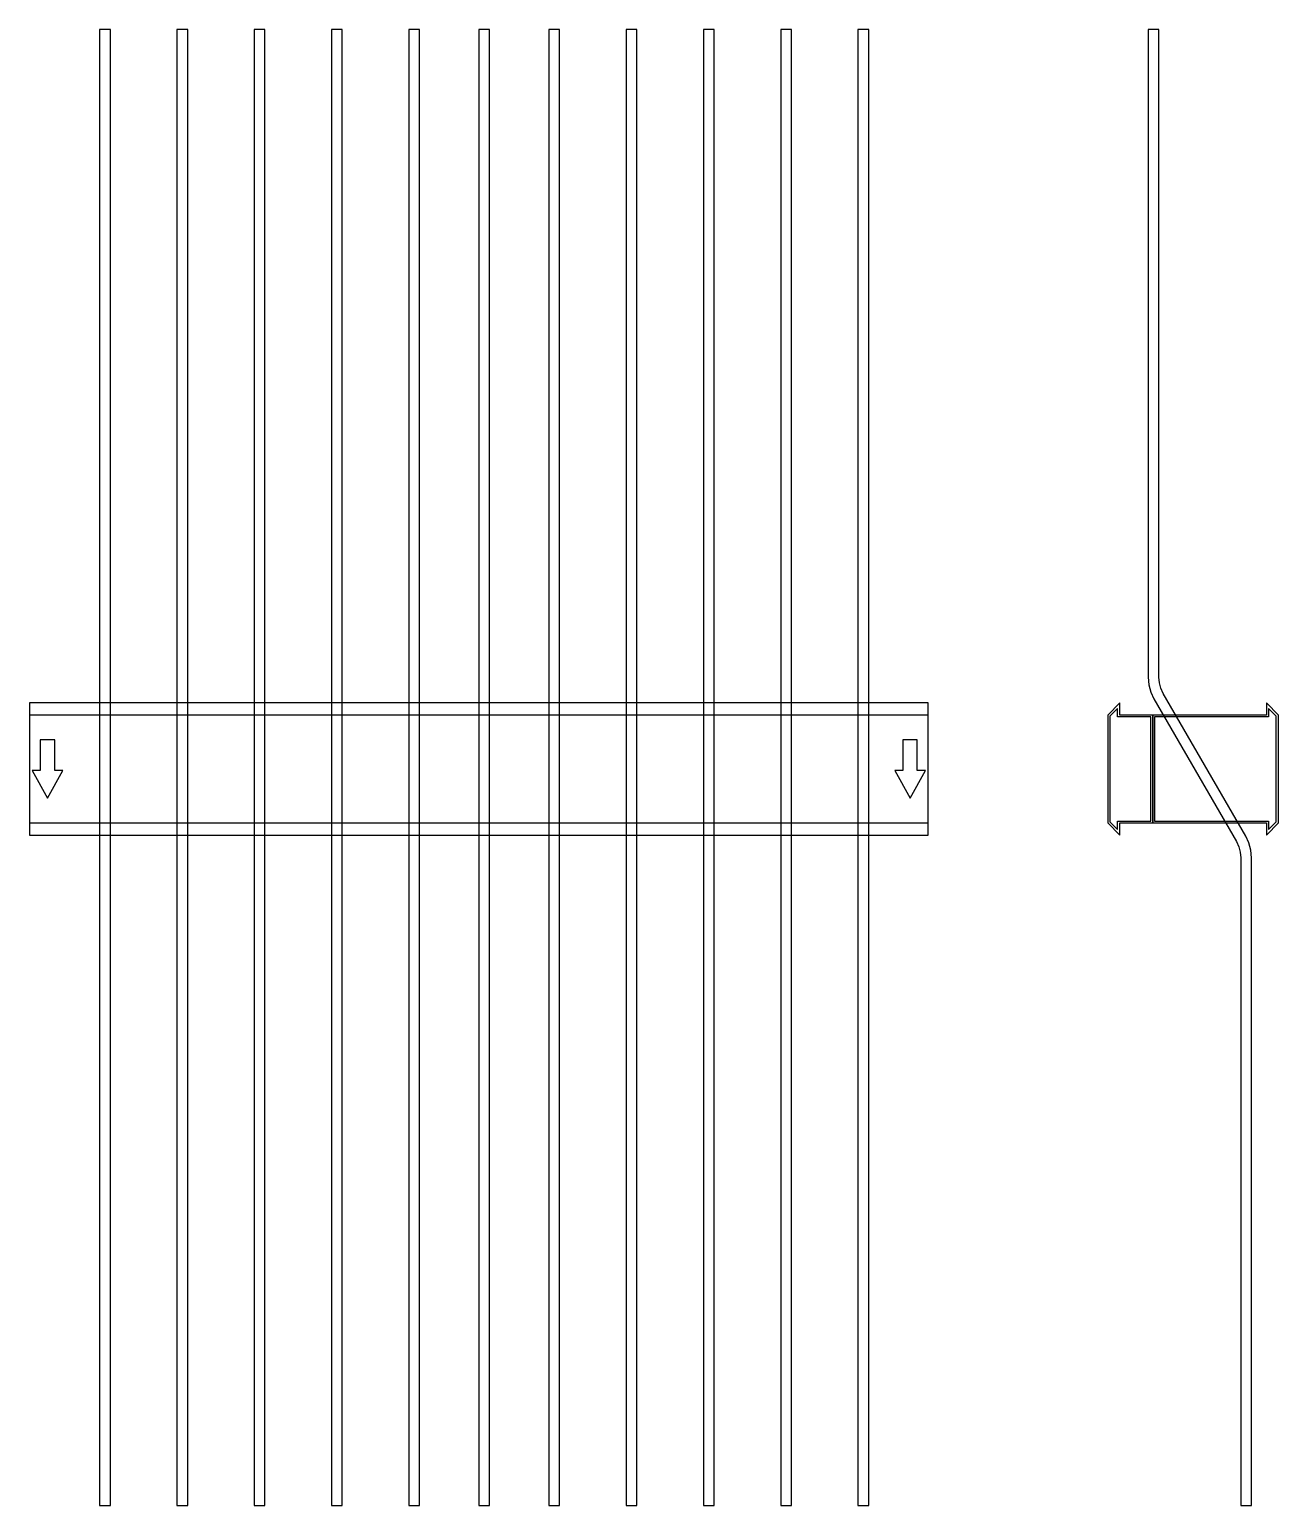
# Model space of a CAD drawing. Extents: x 0 to 1390, y -820 to 823.
import ezdxf

# ---------------------------------------------------------------- set-up
doc = ezdxf.new("R2010")
doc.units = 0
doc.layers.add('Halfen', color=7, linetype='CONTINUOUS')

msp = doc.modelspace()

# ---------------------------------------------------------------- linework, layer by layer
at = {"layer": 'Halfen', "color": 7}
for points in [[(90, -819.914), (90, 823.254), (78, 823.254), (78, -819.914)], [(176, -819.914), (176, 823.254), (164, 823.254), (164, -819.914)], [(262, -819.914), (262, 823.254), (250, 823.254), (250, -819.914)], [(348, -819.914), (348, 823.254), (336, 823.254), (336, -819.914)], [(434, -819.914), (434, 823.254), (422, 823.254), (422, -819.914)], [(512, -819.914), (512, 823.254), (500, 823.254), (500, -819.914)], [(590, -819.914), (590, 823.254), (578, 823.254), (578, -819.914)], [(676, -819.914), (676, 823.254), (664, 823.254), (664, -819.914)], [(762, -819.914), (762, 823.254), (750, 823.254), (750, -819.914)], [(848, -819.914), (848, 823.254), (836, 823.254), (836, -819.914)], [(934, -819.914), (934, 823.254), (922, 823.254), (922, -819.914)], [(1360, -819.914), (1360, -98.785), (1359.271, -90.449), (1357.105, -82.368), (1353.569, -74.785), (1261.823, 84.124), (1259.171, 89.812), (1257.547, 95.873), (1257, 102.124), (1257, 162.254), (1257, 823.254), (1245, 823.254), (1245, 162.254), (1245, 102.124), (1245.729, 93.789), (1247.895, 85.707), (1251.431, 78.124), (1343.177, -80.785), (1345.829, -86.472), (1347.453, -92.533), (1348, -98.785), (1348, -819.914)], [(0, -73.5), (1000, -73.5), (1000, 73.5), (0, 73.5)], [(1250, -60), (1250, 60), (1213.5, 60), (1213.5, 73.5), (1200, 60), (1200, -60), (1213.5, -73.5), (1213.5, -60)], [(1248, -58), (1248, 58), (1211, 58), (1211, 67.25), (1202.5, 58.75), (1202.5, -58.75), (1211, -67.25), (1211, -58)], [(1390, -60), (1390, 60), (1376.5, 73.5), (1376.5, 60), (1250, 60), (1250, -60), (1376.5, -60), (1376.5, -73.5)], [(1387.5, -58.75), (1387.5, 58.75), (1379, 67.25), (1379, 58), (1252, 58), (1252, -58), (1379, -58), (1379, -67.25)], [(0, -60), (1000, -60), (1000, 60), (0, 60)], [(20, -32.5), (37, -1.5), (28, -1.5), (28, 32.5), (12, 32.5), (12, -1.5), (3, -1.5)], [(980, -32.5), (997, -1.5), (988, -1.5), (988, 32.5), (972, 32.5), (972, -1.5), (963, -1.5)]]:
    msp.add_lwpolyline(points, close=True, dxfattribs=at)

doc.saveas('drawing.dxf')
